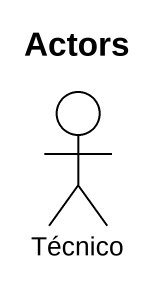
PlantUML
@startuml
title Actors
actor Técnico
@enduml
